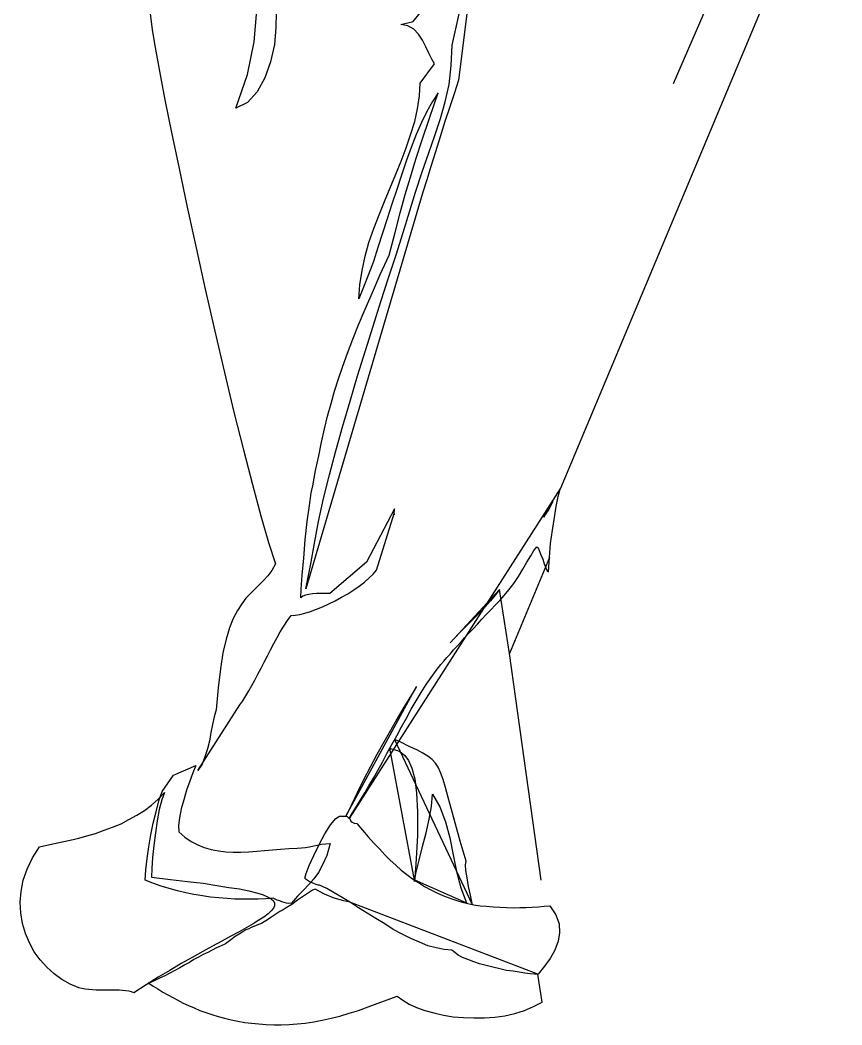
# Model space of a CAD drawing. Extents: x -3257 to 6743, y 13293 to 23293.
# Drawn here: x 752 to 1271, y 15230 to 15865 of the extents above; entities that cross this region are included whole.
import ezdxf

# ---------------------------------------------------------------- set-up
doc = ezdxf.new("R2010")
doc.units = 0
doc.header["$LTSCALE"] = 1270
doc.header["$MEASUREMENT"] = 0
doc.layers.get('0').update_dxf_attribs({"linetype": 'CONTINUOUS'})

msp = doc.modelspace()

# ---------------------------------------------------------------- linework, layer by layer
at = {"linetype": 'Continuous'}
for p, q in [((1270.55, 16070.98), (1163.95, 15824.58)), ((828.37, 15910.73), (835.14, 15858.76)), ((1230.57, 15897.84), (1092.62, 15568.81)), ((1024.51, 15849.2), (1031.48, 15880.06)), ((899.46, 15851.19), (901.06, 15870.9)), ((913.4, 15869.91), (913.21, 15860.15)), ((999.83, 15864.13), (1004.21, 15869.52)), ((1034.08, 15872.3), (1028.5, 15826.9)), ((992.06, 15862.14), (999.83, 15864.13)), ((996.44, 15861.35), (992.06, 15862.14)), ((1000.23, 15859.16), (996.44, 15861.35)), ((835.14, 15858.76), (836.94, 15847.6)), ((913.21, 15860.15), (912.21, 15849.6)), ((1003.21, 15855.97), (1000.23, 15859.16)), ((1005.8, 15852.19), (1003.21, 15855.97)), ((895.28, 15830.48), (899.46, 15851.19)), ((912.21, 15849.6), (909.82, 15838.65)), ((1007.79, 15848), (1005.8, 15852.19)), ((1023.92, 15836.26), (1024.51, 15849.2)), ((836.94, 15847.6), (839.72, 15832.67)), ((1009.78, 15844.02), (1007.79, 15848)), ((1011.57, 15840.24), (1009.78, 15844.02)), ((909.82, 15838.65), (906.23, 15828.49)), ((1004.21, 15825.1), (1013.36, 15837.25)), ((1013.36, 15837.25), (1011.57, 15840.24)), ((1022.52, 15824.3), (1023.92, 15836.26)), ((839.72, 15832.67), (843.1, 15814.55)), ((887.92, 15809.37), (895.28, 15830.48)), ((906.23, 15828.49), (901.45, 15819.73)), ((1003.81, 15817.14), (1004.21, 15825.1)), ((1020.13, 15813.36), (1022.52, 15824.3)), ((1028.5, 15826.9), (1025.91, 15818.93)), ((901.45, 15819.73), (895.28, 15812.96)), ((1002.62, 15808.98), (1003.81, 15817.14)), ((1010.17, 15803), (1015.75, 15818.93)), ((1015.75, 15818.93), (1012.16, 15813.55)), ((1025.91, 15818.93), (1022.92, 15810.17)), ((843.1, 15814.55), (847.29, 15794.04)), ((895.28, 15812.96), (887.92, 15809.37)), ((1012.16, 15813.55), (1008.59, 15807.18)), ((1017.15, 15802.8), (1020.13, 15813.36)), ((1000.82, 15800.81), (1002.62, 15808.98)), ((1008.59, 15807.18), (1005.2, 15800.21)), ((1022.92, 15810.17), (1019.93, 15800.81)), ((998.24, 15792.45), (1000.82, 15800.81)), ((1005.2, 15800.21), (1001.82, 15792.64)), ((1005.6, 15789.26), (1010.17, 15803)), ((1013.56, 15792.05), (1017.15, 15802.8)), ((1019.93, 15800.81), (1016.94, 15791.25)), ((847.29, 15794.04), (852.07, 15771.14)), ((995.45, 15784.28), (998.24, 15792.45)), ((1001.82, 15792.64), (998.64, 15784.48)), ((1009.78, 15781.09), (1013.56, 15792.05)), ((1001.62, 15777.11), (1005.6, 15789.26)), ((1016.94, 15791.25), (1013.96, 15781.69)), ((992.26, 15775.92), (995.45, 15784.28)), ((998.64, 15784.48), (995.45, 15775.92)), ((1005.6, 15769.15), (1009.78, 15781.09)), ((1013.96, 15781.69), (1010.97, 15772.53)), ((988.87, 15767.56), (992.26, 15775.92)), ((995.45, 15775.92), (992.46, 15766.95)), ((998.24, 15765.76), (1001.62, 15777.11)), ((1010.97, 15772.53), (1008.39, 15763.97)), ((852.07, 15771.14), (857.24, 15746.84)), ((985.29, 15758.99), (988.87, 15767.56)), ((992.46, 15766.95), (989.48, 15758)), ((1001.42, 15756.2), (1005.6, 15769.15)), ((994.85, 15754.81), (998.24, 15765.76)), ((1008.39, 15763.97), (1006, 15756.2)), ((1006, 15756.2), (932.12, 15505.89)), ((981.71, 15750.43), (985.29, 15758.99)), ((989.48, 15758), (986.49, 15748.64)), ((991.66, 15743.26), (994.85, 15754.81)), ((997.63, 15743.86), (1001.42, 15756.2)), ((978.32, 15741.87), (981.71, 15750.43)), ((986.49, 15748.64), (983.5, 15739.48)), ((857.24, 15746.84), (862.82, 15721.15)), ((974.94, 15733.3), (978.32, 15741.87)), ((988.48, 15730.72), (991.66, 15743.26)), ((993.46, 15730.72), (997.63, 15743.86)), ((983.5, 15739.48), (980.51, 15730.32)), ((971.95, 15724.54), (974.94, 15733.3)), ((980.51, 15730.32), (977.52, 15721.35)), ((984.69, 15716.58), (988.48, 15730.72)), ((989.08, 15716.77), (993.46, 15730.72)), ((969.56, 15715.78), (971.95, 15724.54)), ((862.82, 15721.15), (868.6, 15695.07)), ((967.57, 15706.82), (969.56, 15715.78)), ((977.52, 15721.35), (974.73, 15712.59)), ((979.11, 15704.23), (984.69, 15716.58)), ((984.29, 15702.24), (989.08, 15716.77)), ((974.73, 15712.59), (971.75, 15704.23)), ((966.18, 15697.86), (967.57, 15706.82)), ((971.75, 15704.23), (968.57, 15696.26)), ((974.14, 15692.88), (979.11, 15704.23)), ((965.57, 15688.9), (966.18, 15697.86)), ((979.51, 15687.3), (984.29, 15702.24)), ((868.6, 15695.07), (874.57, 15668.58)), ((968.57, 15696.26), (965.57, 15688.9)), ((969.56, 15682.32), (974.14, 15692.88)), ((974.54, 15671.77), (979.51, 15687.3)), ((965.38, 15672.57), (969.56, 15682.32)), ((961.79, 15663.4), (965.38, 15672.57)), ((969.76, 15656.23), (974.54, 15671.77)), ((874.57, 15668.58), (880.75, 15642.49)), ((958.41, 15654.64), (961.79, 15663.4)), ((955.42, 15646.48), (958.41, 15654.64)), ((964.78, 15640.31), (969.76, 15656.23)), ((952.63, 15638.32), (955.42, 15646.48)), ((880.75, 15642.49), (886.72, 15617.4)), ((960, 15624.38), (964.78, 15640.31)), ((950.24, 15630.55), (952.63, 15638.32)), ((948.05, 15622.79), (950.24, 15630.55)), ((945.86, 15614.81), (948.05, 15622.79)), ((955.42, 15608.64), (960, 15624.38)), ((886.72, 15617.4), (892.69, 15593.51)), ((943.87, 15606.85), (945.86, 15614.81)), ((951.04, 15592.91), (955.42, 15608.64)), ((942.08, 15598.49), (943.87, 15606.85)), ((940.28, 15589.72), (942.08, 15598.49)), ((892.69, 15593.51), (898.46, 15571.6)), ((938.29, 15580.57), (940.28, 15589.72)), ((947.05, 15577.78), (951.04, 15592.91)), ((936.51, 15570.81), (938.29, 15580.57)), ((943.28, 15562.84), (947.05, 15577.78)), ((898.46, 15571.6), (903.64, 15551.89)), ((935.51, 15566.43), (936.51, 15570.81)), ((1092.81, 15569.42), (959.4, 15360.72)), ((1092.62, 15568.81), (1092.81, 15569.42)), ((934.31, 15558.46), (935.51, 15566.43)), ((1090.23, 15557.86), (1091.43, 15564.04)), ((1091.43, 15564.04), (1092.62, 15568.81)), ((932.92, 15548.3), (934.31, 15558.46)), ((940.09, 15548.3), (943.28, 15562.84)), ((1082.26, 15551.09), (1088.04, 15561.05)), ((1088.04, 15561.05), (1085.25, 15555.67)), ((1089.04, 15550.9), (1090.23, 15557.86)), ((903.64, 15551.89), (908.62, 15535.16)), ((988.08, 15556.27), (970.35, 15522.61)), ((976.72, 15517.64), (987.88, 15553.48)), ((987.88, 15552.49), (988.08, 15556.27)), ((987.88, 15553.48), (987.88, 15552.49)), ((1083.46, 15552.89), (1082.26, 15551.09)), ((1085.25, 15555.67), (1083.46, 15552.89)), ((1087.84, 15542.93), (1089.04, 15550.9)), ((931.72, 15536.75), (932.92, 15548.3)), ((937.5, 15534.56), (940.09, 15548.3)), ((1086.65, 15534.37), (1087.84, 15542.93)), ((908.62, 15535.16), (913, 15521.62)), ((930.73, 15525.21), (931.72, 15536.75)), ((935.31, 15521.62), (937.5, 15534.56)), ((1076.09, 15529.98), (1077.88, 15532.37)), ((1077.88, 15532.37), (1078.68, 15531.77)), ((1078.68, 15531.77), (1079.47, 15529.98)), ((1085.85, 15525.6), (1086.65, 15534.37)), ((929.73, 15514.45), (930.73, 15525.21)), ((1085.85, 15525.6), (1060.67, 15464.97)), ((1071.71, 15522.61), (1074.1, 15526.6)), ((1074.1, 15526.6), (1076.09, 15529.98)), ((1079.47, 15529.98), (1080.47, 15527.39)), ((1080.47, 15527.39), (1081.67, 15524.6)), ((1085.25, 15516.64), (1085.85, 15525.6)), ((913, 15521.62), (910.61, 15517.44)), ((932.12, 15505.89), (935.31, 15521.62)), ((970.35, 15522.61), (947.26, 15502.9)), ((1069.12, 15518.23), (1071.71, 15522.61)), ((1081.67, 15524.6), (1082.66, 15521.62)), ((1082.66, 15521.62), (1083.66, 15519.03)), ((1083.66, 15519.03), (1084.45, 15517.24)), ((908.03, 15514.06), (905.44, 15511.07)), ((910.61, 15517.44), (908.03, 15514.06)), ((929.13, 15505.69), (929.73, 15514.45)), ((969.16, 15510.07), (972.15, 15512.66)), ((972.15, 15512.66), (974.54, 15515.05)), ((974.54, 15515.05), (976.72, 15517.64)), ((1063.35, 15509.27), (1066.33, 15513.66)), ((1066.33, 15513.66), (1069.12, 15518.23)), ((1084.45, 15517.24), (1085.25, 15516.64)), ((902.65, 15508.28), (899.86, 15505.69)), ((905.44, 15511.07), (902.65, 15508.28)), ((962.39, 15505.09), (965.78, 15507.48)), ((965.78, 15507.48), (969.16, 15510.07)), ((1060.36, 15505.09), (1063.35, 15509.27)), ((894.29, 15499.92), (891.69, 15496.33)), ((897.07, 15502.9), (894.29, 15499.92)), ((899.86, 15505.69), (897.07, 15502.9)), ((928.93, 15500.11), (929.13, 15505.69)), ((930.13, 15501.11), (928.93, 15500.11)), ((931.92, 15501.91), (930.13, 15501.11)), ((933.91, 15502.3), (931.92, 15501.91)), ((936.3, 15502.7), (933.91, 15502.3)), ((938.9, 15502.9), (936.3, 15502.7)), ((941.68, 15502.9), (938.9, 15502.9)), ((944.47, 15502.9), (941.68, 15502.9)), ((947.26, 15502.9), (944.47, 15502.9)), ((950.64, 15498.32), (954.62, 15500.51)), ((954.62, 15500.51), (958.61, 15502.7)), ((958.61, 15502.7), (962.39, 15505.09)), ((1023.12, 15471.63), (1054.38, 15505.49)), ((1051.79, 15502.1), (1048.6, 15498.32)), ((1054.38, 15505.49), (1051.79, 15502.1)), ((1060.67, 15464.97), (1054.38, 15505.49)), ((1054.58, 15498.52), (1057.37, 15501.51)), ((1057.37, 15501.51), (1060.36, 15505.09)), ((891.69, 15496.33), (888.91, 15492.15)), ((938.9, 15492.94), (942.67, 15494.54)), ((942.67, 15494.54), (946.66, 15496.33)), ((946.66, 15496.33), (950.64, 15498.32)), ((1045.22, 15494.54), (1041.64, 15490.76)), ((1048.6, 15498.32), (1045.22, 15494.54)), ((1048.81, 15492.54), (1051.6, 15495.54)), ((1051.6, 15495.54), (1054.58, 15498.52)), ((886.32, 15487.17), (883.93, 15481.19)), ((888.91, 15492.15), (886.32, 15487.17)), ((920.57, 15485.77), (922.76, 15488.96)), ((922.76, 15488.96), (925.35, 15489.16)), ((925.35, 15489.16), (928.34, 15489.56)), ((928.34, 15489.56), (931.52, 15490.55)), ((931.52, 15490.55), (935.11, 15491.55)), ((935.11, 15491.55), (938.9, 15492.94)), ((1037.85, 15486.97), (1034.08, 15482.99)), ((1041.64, 15490.76), (1037.85, 15486.97)), ((1043.23, 15486.57), (1046.02, 15489.56)), ((1046.02, 15489.56), (1048.81, 15492.54)), ((883.93, 15481.19), (881.74, 15474.02)), ((915.99, 15478.61), (918.18, 15482.19)), ((918.18, 15482.19), (920.57, 15485.77)), ((1034.08, 15482.99), (1029.89, 15478.8)), ((1035.07, 15477.81), (1037.85, 15480.8)), ((1037.85, 15480.8), (1040.45, 15483.59)), ((1040.45, 15483.59), (1043.23, 15486.57)), ((911.81, 15471.24), (914, 15475.02)), ((914, 15475.02), (915.99, 15478.61)), ((1025.71, 15474.42), (1023.12, 15471.63)), ((1029.89, 15478.8), (1025.71, 15474.42)), ((1030.09, 15472.43), (1032.48, 15475.02)), ((1032.48, 15475.02), (1035.07, 15477.81)), ((881.74, 15474.02), (879.75, 15465.47)), ((909.82, 15467.25), (911.81, 15471.24)), ((1025.31, 15467.25), (1027.7, 15469.64)), ((1027.7, 15469.64), (1030.09, 15472.43)), ((879.75, 15465.47), (878.15, 15455.31)), ((905.83, 15459.49), (907.83, 15463.48)), ((907.83, 15463.48), (909.82, 15467.25)), ((1019.14, 15460.09), (1021.13, 15462.47)), ((1021.13, 15462.47), (1023.12, 15464.67)), ((1023.12, 15464.67), (1025.31, 15467.25)), ((1080.66, 15321.79), (1060.67, 15464.97)), ((878.15, 15455.31), (876.76, 15443.36)), ((901.85, 15451.92), (903.84, 15455.71)), ((903.84, 15455.71), (905.83, 15459.49)), ((1014.36, 15454.31), (1017.34, 15458.09)), ((1017.34, 15458.09), (1019.14, 15460.09)), ((899.86, 15448.14), (901.85, 15451.92)), ((1007.99, 15445.35), (1011.17, 15449.93)), ((1011.17, 15449.93), (1014.36, 15454.31)), ((876.76, 15443.36), (875.57, 15429.42)), ((896.07, 15441.37), (898.06, 15444.75)), ((898.06, 15444.75), (899.86, 15448.14)), ((957.41, 15362.31), (1002.02, 15444.16)), ((1002.02, 15444.16), (1000.42, 15441.56)), ((1005.01, 15440.37), (1007.99, 15445.35)), ((892.3, 15435.19), (894.29, 15438.18)), ((894.29, 15438.18), (896.07, 15441.37)), ((997.04, 15436.19), (993.25, 15430.02)), ((1000.42, 15441.56), (997.04, 15436.19)), ((1001.82, 15435.19), (1005.01, 15440.37)), ((864.01, 15391.19), (890.5, 15432.61)), ((890.5, 15432.61), (892.3, 15435.19)), ((993.25, 15430.02), (989.48, 15423.44)), ((998.64, 15429.82), (1001.82, 15435.19)), ((874.17, 15425.04), (873.17, 15420.06)), ((875.57, 15429.42), (874.17, 15425.04)), ((992.46, 15418.66), (995.64, 15424.24)), ((995.64, 15424.24), (998.64, 15429.82)), ((873.17, 15420.06), (872.18, 15415.08)), ((989.48, 15423.44), (985.49, 15416.27)), ((989.48, 15413.09), (992.46, 15418.66)), ((872.18, 15415.08), (871.18, 15409.71)), ((985.49, 15416.27), (981.31, 15408.91)), ((986.29, 15407.51), (989.48, 15413.09)), ((869.99, 15404.73), (868.39, 15399.75)), ((871.18, 15409.71), (869.99, 15404.73)), ((981.31, 15408.91), (976.93, 15401.14)), ((983.3, 15401.94), (986.29, 15407.51)), ((985.09, 15405.12), (986.09, 15404.73)), ((1000.63, 15321.89), (985.09, 15405.12)), ((986.09, 15404.73), (987.68, 15404.33)), ((991.66, 15409.11), (988.08, 15410.7)), ((988.08, 15410.7), (1037.06, 15306.55)), ((997.44, 15406.32), (991.66, 15409.11)), ((1002.22, 15404.13), (997.44, 15406.32)), ((868.39, 15399.75), (866.61, 15395.17)), ((976.93, 15401.14), (972.74, 15393.18)), ((980.51, 15396.36), (983.3, 15401.94)), ((987.68, 15404.33), (989.87, 15403.73)), ((989.87, 15403.73), (992.26, 15402.54)), ((992.26, 15402.54), (994.65, 15400.54)), ((994.65, 15400.54), (996.84, 15397.36)), ((1006, 15402.14), (1002.22, 15404.13)), ((1009.19, 15400.15), (1006, 15402.14)), ((1011.77, 15398.15), (1009.19, 15400.15)), ((1013.96, 15395.76), (1011.77, 15398.15)), ((848.48, 15388.2), (862.63, 15394.17)), ((862.63, 15394.17), (860.83, 15389.59)), ((866.61, 15395.17), (864.01, 15391.19)), ((972.74, 15393.18), (968.57, 15385.21)), ((977.52, 15391.19), (980.51, 15396.36)), ((996.84, 15397.36), (999.03, 15392.58)), ((999.03, 15392.58), (1000.82, 15385.81)), ((1015.75, 15393.18), (1013.96, 15395.76)), ((1017.15, 15389.79), (1015.75, 15393.18)), ((841.32, 15377.84), (848.48, 15388.2)), ((860.83, 15389.59), (858.84, 15384.42)), ((971.95, 15381.43), (974.73, 15386.2)), ((974.73, 15386.2), (977.52, 15391.19)), ((1000.82, 15385.81), (1002.02, 15376.85)), ((1018.74, 15385.41), (1017.15, 15389.79)), ((858.84, 15384.42), (856.85, 15378.64)), ((968.57, 15385.21), (964.58, 15377.05)), ((969.36, 15377.05), (971.95, 15381.43)), ((1020.33, 15380.44), (1018.74, 15385.41)), ((1021.93, 15374.06), (1020.33, 15380.44)), ((834.74, 15369.28), (838.93, 15373.06)), ((838.93, 15373.06), (842.91, 15377.25)), ((839.33, 15371.87), (841.32, 15377.84)), ((842.91, 15377.25), (841.11, 15372.67)), ((856.85, 15378.64), (855.06, 15372.67)), ((964.58, 15377.05), (960.8, 15369.08)), ((964.78, 15369.48), (969.36, 15377.05)), ((1002.02, 15376.85), (1002.62, 15365.1)), ((1011.37, 15368.48), (1011.97, 15376.25)), ((1011.97, 15376.25), (1016.75, 15368.08)), ((1024.11, 15366.49), (1021.93, 15374.06)), ((830.17, 15365.9), (834.74, 15369.28)), ((837.53, 15365.1), (839.33, 15371.87)), ((839.52, 15366.49), (838.13, 15359.32)), ((841.11, 15372.67), (839.52, 15366.49)), ((853.46, 15366.89), (852.27, 15361.31)), ((855.06, 15372.67), (853.46, 15366.89)), ((960.8, 15369.08), (957.41, 15362.11)), ((961, 15363.3), (964.78, 15369.48)), ((1009.98, 15360.32), (1011.37, 15368.48)), ((1016.75, 15368.08), (1020.33, 15358.73)), ((1026.5, 15357.33), (1024.11, 15366.49)), ((815.42, 15357.53), (820.41, 15360.12)), ((820.41, 15360.12), (825.39, 15362.9)), ((825.39, 15362.9), (830.17, 15365.9)), ((835.74, 15357.93), (837.53, 15365.1)), ((852.27, 15361.31), (851.67, 15356.34)), ((947.66, 15356.74), (951.04, 15360.72)), ((951.04, 15360.72), (953.43, 15362.31)), ((953.43, 15362.31), (957.01, 15362.31)), ((957.01, 15362.31), (958.21, 15362.11)), ((957.41, 15362.11), (957.41, 15362.31)), ((958.21, 15362.11), (958.81, 15361.52)), ((958.81, 15361.52), (959.4, 15360.91)), ((959.4, 15360.72), (961, 15363.3)), ((959.4, 15360.91), (960, 15360.12)), ((960, 15360.12), (960.6, 15359.13)), ((1002.62, 15365.1), (1002.62, 15350.16)), ((1007.99, 15351.76), (1009.98, 15360.32)), ((804.67, 15353.35), (810.05, 15355.34)), ((810.05, 15355.34), (815.42, 15357.53)), ((834.34, 15350.56), (835.74, 15357.93)), ((838.13, 15359.32), (837.13, 15351.76)), ((851.67, 15356.34), (851.87, 15352.36)), ((944.07, 15351.16), (947.66, 15356.74)), ((960.6, 15359.13), (961.4, 15358.52)), ((961.4, 15358.52), (962.59, 15357.93)), ((962.59, 15357.93), (964.38, 15357.73)), ((964.38, 15357.73), (967.96, 15353.35)), ((1020.33, 15358.73), (1022.92, 15348.57)), ((1029.49, 15346.58), (1026.5, 15357.33)), ((783.36, 15347.18), (788.74, 15348.37)), ((788.74, 15348.37), (793.92, 15349.76)), ((793.92, 15349.76), (799.3, 15351.36)), ((799.3, 15351.36), (804.67, 15353.35)), ((832.95, 15342.99), (834.34, 15350.56)), ((837.13, 15351.76), (836.14, 15343.79)), ((851.87, 15352.36), (855.65, 15348.97)), ((855.65, 15348.97), (859.63, 15346.38)), ((940.49, 15344.39), (944.07, 15351.16)), ((967.96, 15353.35), (971.55, 15349.17)), ((971.55, 15349.17), (975.13, 15345.18)), ((1002.62, 15350.16), (1001.62, 15332.04)), ((1005.8, 15343.19), (1007.99, 15351.76)), ((1022.92, 15348.57), (1025.11, 15337.82)), ((759.47, 15336.02), (764.05, 15342.99)), ((764.05, 15342.99), (768.63, 15343.99)), ((768.63, 15343.99), (773.41, 15344.99)), ((773.41, 15344.99), (778.19, 15345.98)), ((778.19, 15345.98), (783.36, 15347.18)), ((831.95, 15335.62), (832.95, 15342.99)), ((836.14, 15343.79), (835.34, 15336.23)), ((859.63, 15346.38), (863.82, 15344.19)), ((863.82, 15344.19), (868, 15342.39)), ((868, 15342.39), (872.38, 15341.2)), ((872.38, 15341.2), (876.96, 15340.4)), ((911.01, 15341), (916.19, 15341.4)), ((916.19, 15341.4), (921.36, 15341.8)), ((921.36, 15341.8), (926.54, 15342)), ((926.54, 15342), (929.33, 15342.2)), ((929.33, 15342.2), (931.92, 15342.39)), ((931.92, 15342.39), (934.51, 15342.99)), ((934.51, 15342.99), (937.1, 15343.59)), ((937.1, 15337.42), (940.49, 15344.39)), ((937.1, 15343.59), (939.49, 15343.99)), ((939.49, 15343.99), (942.08, 15344.59)), ((942.08, 15344.59), (944.66, 15344.79)), ((944.66, 15344.79), (947.45, 15344.99)), ((947.45, 15344.99), (945.27, 15337.42)), ((975.13, 15345.18), (978.52, 15341.6)), ((978.52, 15341.6), (981.9, 15337.82)), ((1003.61, 15334.43), (1005.8, 15343.19)), ((1033.28, 15333.84), (1029.49, 15346.58)), ((756.08, 15328.85), (759.47, 15336.02)), ((831.16, 15328.46), (831.95, 15335.62)), ((835.34, 15336.23), (834.95, 15329.25)), ((876.96, 15340.4), (881.54, 15339.81)), ((881.54, 15339.81), (886.32, 15339.61)), ((886.32, 15339.61), (891.1, 15339.61)), ((891.1, 15339.61), (896.07, 15339.81)), ((896.07, 15339.81), (901.06, 15340.21)), ((901.06, 15340.21), (906.04, 15340.61)), ((906.04, 15340.61), (911.01, 15341)), ((934.11, 15331.05), (937.1, 15337.42)), ((945.27, 15337.42), (942.67, 15331.45)), ((981.9, 15337.82), (985.29, 15334.43)), ((1025.11, 15337.82), (1027.3, 15327.26)), ((753.69, 15321.89), (756.08, 15328.85)), ((830.57, 15321.89), (831.16, 15328.46)), ((834.95, 15329.25), (834.74, 15323.68)), ((932.32, 15326.07), (934.11, 15331.05)), ((942.67, 15331.45), (940.09, 15326.67)), ((985.29, 15334.43), (988.87, 15331.24)), ((988.87, 15331.24), (992.26, 15328.26)), ((1001.62, 15332.04), (1000.63, 15321.09)), ((1001.62, 15326.07), (1003.61, 15334.43)), ((1032.88, 15331.64), (1033.28, 15333.84)), ((1033.07, 15328.06), (1032.88, 15331.64)), ((834.74, 15323.68), (846.69, 15322.29)), ((846.69, 15322.29), (857.45, 15321.09)), ((931.52, 15323.08), (932.32, 15326.07)), ((932.32, 15322.29), (931.52, 15323.08)), ((933.51, 15321.49), (932.32, 15322.29)), ((937.1, 15322.68), (933.91, 15319.1)), ((940.09, 15326.67), (937.1, 15322.68)), ((992.26, 15328.26), (995.85, 15325.47)), ((995.85, 15325.47), (999.43, 15322.68)), ((999.43, 15322.68), (1003.21, 15320.29)), ((1000.82, 15321.89), (1001.62, 15326.07)), ((1027.3, 15327.26), (1029.89, 15317.1)), ((1033.87, 15323.28), (1033.07, 15328.06)), ((1034.87, 15317.9), (1033.87, 15323.28)), ((752.3, 15314.71), (753.69, 15321.89)), ((835.54, 15319.89), (830.57, 15321.89)), ((840.71, 15318.1), (835.54, 15319.89)), ((845.89, 15316.51), (840.71, 15318.1)), ((851.07, 15315.11), (845.89, 15316.51)), ((857.45, 15321.09), (867.2, 15319.89)), ((867.2, 15319.89), (875.96, 15318.5)), ((875.96, 15318.5), (883.54, 15317.31)), ((883.54, 15317.31), (890.31, 15316.31)), ((890.31, 15316.31), (896.07, 15315.11)), ((933.91, 15319.1), (930.53, 15315.51)), ((934.91, 15320.69), (933.51, 15321.49)), ((936.11, 15320.09), (934.91, 15320.69)), ((937.5, 15319.5), (936.11, 15320.09)), ((937.89, 15316.11), (936.3, 15315.51)), ((938.69, 15319.1), (937.5, 15319.5)), ((943.87, 15312.93), (937.89, 15316.11)), ((939.89, 15318.7), (938.69, 15319.1)), ((940.68, 15318.7), (939.89, 15318.7)), ((945.27, 15316.51), (940.68, 15318.7)), ((950.05, 15313.92), (945.27, 15316.51)), ((1000.63, 15321.09), (1000.63, 15321.89)), ((1033.68, 15307.35), (1000.82, 15321.89)), ((1003.21, 15320.29), (1007, 15317.9)), ((1007, 15317.9), (1010.97, 15315.71)), ((1010.97, 15315.71), (1015.16, 15313.72)), ((1029.89, 15317.1), (1033.47, 15307.55)), ((1036.07, 15312.32), (1034.87, 15317.9)), ((751.7, 15307.94), (752.3, 15314.71)), ((856.25, 15313.92), (851.07, 15315.11)), ((861.43, 15312.72), (856.25, 15313.92)), ((866.8, 15311.93), (861.43, 15312.72)), ((871.98, 15311.13), (866.8, 15311.93)), ((877.16, 15310.73), (871.98, 15311.13)), ((882.34, 15310.33), (877.16, 15310.73)), ((887.31, 15309.93), (882.34, 15310.33)), ((892.3, 15309.93), (887.31, 15309.93)), ((897.27, 15309.93), (892.3, 15309.93)), ((896.07, 15315.11), (900.85, 15313.92)), ((902.05, 15309.93), (897.27, 15309.93)), ((900.85, 15313.92), (904.84, 15312.72)), ((906.83, 15310.14), (902.05, 15309.93)), ((904.84, 15312.72), (907.83, 15311.33)), ((911.41, 15310.54), (906.83, 15310.14)), ((907.83, 15311.33), (910.22, 15310.14)), ((910.22, 15310.14), (911.61, 15308.74)), ((912.81, 15309.93), (911.41, 15310.54)), ((914, 15309.34), (912.81, 15309.93)), ((915.6, 15308.74), (914, 15309.34)), ((926.94, 15311.73), (922.96, 15307.35)), ((930.53, 15311.73), (926.75, 15309.14)), ((930.53, 15315.51), (926.94, 15311.73)), ((933.72, 15313.92), (930.53, 15311.73)), ((936.3, 15315.51), (933.72, 15313.92)), ((950.05, 15310.54), (943.87, 15312.93)), ((955.02, 15310.93), (950.05, 15313.92)), ((956.02, 15308.74), (950.05, 15310.54)), ((960.2, 15307.75), (955.02, 15310.93)), ((1015.16, 15313.72), (1019.73, 15311.73)), ((1019.73, 15311.73), (1024.31, 15310.14)), ((1024.31, 15310.14), (1027.5, 15308.94)), ((1037.06, 15307.15), (1036.07, 15312.32)), ((752.1, 15301.17), (751.7, 15307.94)), ((911.61, 15304.17), (910.22, 15302.57)), ((911.61, 15308.74), (912.41, 15307.35)), ((912.41, 15305.76), (911.61, 15304.17)), ((912.41, 15307.35), (912.41, 15305.76)), ((916.98, 15308.15), (915.6, 15308.74)), ((918.38, 15307.75), (916.98, 15308.15)), ((919.77, 15304.36), (917.19, 15302.77)), ((919.98, 15307.35), (918.38, 15307.75)), ((923.16, 15306.55), (919.77, 15304.36)), ((921.36, 15307.15), (919.98, 15307.35)), ((922.96, 15307.35), (921.36, 15307.15)), ((926.75, 15309.14), (923.16, 15306.55)), ((959.8, 15307.94), (956.02, 15308.74)), ((1078.48, 15262.54), (959.8, 15307.94)), ((965.38, 15304.36), (960.2, 15307.75)), ((970.75, 15300.98), (965.38, 15304.36)), ((1027.5, 15308.94), (1030.89, 15307.94)), ((1030.89, 15307.94), (1034.47, 15307.15)), ((1033.47, 15307.55), (1033.68, 15307.15)), ((1033.68, 15307.15), (1033.68, 15307.35)), ((1034.47, 15307.15), (1038.25, 15306.35)), ((1037.06, 15306.55), (1037.06, 15307.15)), ((1038.25, 15306.35), (1042.23, 15305.76)), ((1042.23, 15305.76), (1046.22, 15305.36)), ((1046.22, 15305.36), (1050.4, 15304.96)), ((1050.4, 15304.96), (1054.58, 15304.76)), ((1054.58, 15304.76), (1058.76, 15304.56)), ((1058.76, 15304.56), (1062.95, 15304.36)), ((1062.95, 15304.36), (1067.13, 15304.56)), ((1067.13, 15304.56), (1071.11, 15304.56)), ((1071.11, 15304.56), (1075.09, 15304.76)), ((1075.09, 15304.76), (1079.07, 15304.96)), ((1079.07, 15304.96), (1082.66, 15305.36)), ((1082.66, 15305.36), (1086.25, 15305.76)), ((1086.25, 15305.76), (1090.03, 15299.98)), ((753.29, 15294.61), (752.1, 15301.17)), ((902.45, 15296.6), (898.86, 15294.21)), ((905.64, 15298.59), (902.45, 15296.6)), ((908.22, 15300.58), (905.64, 15298.59)), ((907.83, 15296.79), (905.83, 15295.6)), ((910.02, 15298.19), (907.83, 15296.79)), ((910.22, 15302.57), (908.22, 15300.58)), ((912.6, 15299.98), (910.02, 15298.19)), ((915.6, 15302.17), (912.6, 15299.98)), ((917.19, 15302.77), (915.6, 15302.17)), ((976.33, 15297.59), (970.75, 15300.98)), ((981.9, 15294.21), (976.33, 15297.59)), ((1090.03, 15299.98), (1092.02, 15294.4)), ((755.09, 15288.23), (753.29, 15294.61)), ((894.48, 15291.82), (889.91, 15289.23)), ((894.29, 15290.42), (892.3, 15289.23)), ((896.07, 15291.22), (894.29, 15290.42)), ((898.86, 15294.21), (894.48, 15291.82)), ((897.67, 15292.02), (896.07, 15291.22)), ((899.26, 15292.61), (897.67, 15292.02)), ((900.66, 15293.21), (899.26, 15292.61)), ((902.25, 15293.81), (900.66, 15293.21)), ((904.04, 15294.61), (902.25, 15293.81)), ((905.83, 15295.6), (904.04, 15294.61)), ((987.28, 15290.82), (981.9, 15294.21)), ((992.86, 15287.83), (987.28, 15290.82)), ((1092.02, 15294.4), (1092.22, 15288.63)), ((757.67, 15282.25), (755.09, 15288.23)), ((884.73, 15286.44), (879.15, 15283.45)), ((884.73, 15284.25), (881.34, 15281.66)), ((889.91, 15289.23), (884.73, 15286.44)), ((887.52, 15286.24), (884.73, 15284.25)), ((890.1, 15287.83), (887.52, 15286.24)), ((892.3, 15289.23), (890.1, 15287.83)), ((998.43, 15285.04), (992.86, 15287.83)), ((1003.81, 15282.65), (998.43, 15285.04)), ((1092.22, 15288.63), (1091.43, 15283.25)), ((760.67, 15276.68), (757.67, 15282.25)), ((873.17, 15280.26), (867.01, 15276.88)), ((872.98, 15277.68), (870.19, 15276.28)), ((875.77, 15279.07), (872.98, 15277.68)), ((879.15, 15283.45), (873.17, 15280.26)), ((878.55, 15280.47), (875.77, 15279.07)), ((881.34, 15281.66), (878.55, 15280.47)), ((1009.19, 15280.47), (1003.81, 15282.65)), ((1014.36, 15279.07), (1009.19, 15280.47)), ((1019.33, 15278.08), (1014.36, 15279.07)), ((1024.31, 15277.68), (1019.33, 15278.08)), ((1026.1, 15276.09), (1024.31, 15277.68)), ((1089.23, 15277.68), (1086.44, 15272.5)), ((1091.43, 15283.25), (1089.23, 15277.68)), ((764.45, 15271.5), (760.67, 15276.68)), ((768.63, 15266.92), (764.45, 15271.5)), ((860.24, 15273.1), (853.46, 15269.32)), ((861.43, 15271.71), (858.64, 15269.91)), ((867.01, 15276.88), (860.24, 15273.1)), ((864.41, 15273.3), (861.43, 15271.71)), ((867.2, 15274.89), (864.41, 15273.3)), ((870.19, 15276.28), (867.2, 15274.89)), ((1028.3, 15274.49), (1026.1, 15276.09)), ((1031.08, 15273.1), (1028.3, 15274.49)), ((1034.47, 15271.71), (1031.08, 15273.1)), ((1038.06, 15270.31), (1034.47, 15271.71)), ((1086.44, 15272.5), (1082.86, 15267.52)), ((773.21, 15262.74), (768.63, 15266.92)), ((846.29, 15264.93), (838.93, 15260.55)), ((853.46, 15269.32), (846.29, 15264.93)), ((849.48, 15264.93), (846.29, 15263.14)), ((852.47, 15266.53), (849.48, 15264.93)), ((855.65, 15268.32), (852.47, 15266.53)), ((858.64, 15269.91), (855.65, 15268.32)), ((1041.84, 15269.11), (1038.06, 15270.31)), ((1046.02, 15267.92), (1041.84, 15269.11)), ((1050.2, 15266.92), (1046.02, 15267.92)), ((1054.58, 15265.93), (1050.2, 15266.92)), ((1058.76, 15264.93), (1054.58, 15265.93)), ((1062.95, 15264.34), (1058.76, 15264.93)), ((1082.86, 15267.52), (1078.88, 15262.54)), ((777.99, 15259.16), (773.21, 15262.74)), ((783.36, 15256.17), (777.99, 15259.16)), ((838.93, 15260.55), (831.36, 15255.77)), ((839.72, 15259.96), (836.33, 15258.36)), ((843.1, 15261.55), (839.72, 15259.96)), ((846.29, 15263.14), (843.1, 15261.55)), ((1066.73, 15263.74), (1062.95, 15264.34)), ((1070.31, 15263.14), (1066.73, 15263.74)), ((1073.7, 15262.74), (1070.31, 15263.14)), ((1076.49, 15262.54), (1073.7, 15262.74)), ((1078.88, 15262.54), (1076.49, 15262.54)), ((1081.27, 15244.82), (1078.48, 15262.54)), ((788.74, 15253.98), (783.36, 15256.17)), ((790.74, 15253.38), (788.74, 15253.98)), ((792.73, 15252.98), (790.74, 15253.38)), ((795.12, 15252.79), (792.73, 15252.98)), ((797.31, 15252.58), (795.12, 15252.79)), ((799.7, 15252.39), (797.31, 15252.58)), ((802.28, 15252.39), (799.7, 15252.39)), ((804.67, 15252.39), (802.28, 15252.39)), ((807.06, 15252.39), (804.67, 15252.39)), ((809.65, 15252.39), (807.06, 15252.39)), ((812.04, 15252.39), (809.65, 15252.39)), ((814.23, 15252.39), (812.04, 15252.39)), ((816.42, 15252.19), (814.23, 15252.39)), ((818.41, 15251.99), (816.42, 15252.19)), ((831.36, 15255.77), (823.59, 15250.8)), ((836.33, 15258.36), (832.95, 15256.77)), ((832.95, 15256.77), (835.74, 15254.97)), ((835.74, 15254.97), (838.72, 15253.19)), ((838.72, 15253.19), (841.71, 15251.19)), ((820.41, 15251.79), (818.41, 15251.99)), ((822, 15251.39), (820.41, 15251.79)), ((823.59, 15250.8), (822, 15251.39)), ((841.71, 15251.19), (844.9, 15249.4)), ((844.9, 15249.4), (848.09, 15247.81)), ((848.09, 15247.81), (851.27, 15246.02)), ((851.27, 15246.02), (854.66, 15244.22)), ((971.35, 15241.83), (989.67, 15248.6)), ((989.67, 15248.6), (993.25, 15246.02)), ((993.25, 15246.02), (997.44, 15243.63)), ((854.66, 15244.22), (858.04, 15242.63)), ((858.04, 15242.63), (861.62, 15241.24)), ((861.62, 15241.24), (865.21, 15239.64)), ((865.21, 15239.64), (869, 15238.25)), ((959.4, 15237.85), (965.38, 15239.64)), ((965.38, 15239.64), (971.35, 15241.83)), ((997.44, 15243.63), (1002.02, 15241.43)), ((1002.02, 15241.43), (1007.19, 15239.64)), ((1007.19, 15239.64), (1012.96, 15238.05)), ((1064.14, 15237.65), (1070.12, 15239.64)), ((1070.12, 15239.64), (1075.89, 15242.03)), ((1075.89, 15242.03), (1081.27, 15244.82)), ((869, 15238.25), (872.78, 15237.05)), ((872.78, 15237.05), (876.76, 15235.86)), ((876.76, 15235.86), (880.75, 15234.66)), ((880.75, 15234.66), (884.92, 15233.66)), ((884.92, 15233.66), (889.11, 15232.87)), ((937.1, 15232.47), (942.48, 15233.47)), ((942.48, 15233.47), (948.05, 15234.66)), ((948.05, 15234.66), (953.63, 15236.06)), ((953.63, 15236.06), (959.4, 15237.85)), ((1012.96, 15238.05), (1018.93, 15236.66)), ((1018.93, 15236.66), (1025.11, 15235.66)), ((1025.11, 15235.66), (1031.68, 15235.06)), ((1031.68, 15235.06), (1038.06, 15234.86)), ((1038.06, 15234.86), (1044.83, 15234.86)), ((1044.83, 15234.86), (1051.39, 15235.46)), ((1051.39, 15235.46), (1057.77, 15236.26)), ((1057.77, 15236.26), (1064.14, 15237.65)), ((889.11, 15232.87), (893.49, 15232.07)), ((893.49, 15232.07), (897.87, 15231.48)), ((897.87, 15231.48), (902.45, 15231.08)), ((902.45, 15231.08), (907.03, 15230.68)), ((907.03, 15230.68), (911.81, 15230.48)), ((911.81, 15230.48), (916.59, 15230.48)), ((916.59, 15230.48), (921.57, 15230.68)), ((921.57, 15230.68), (926.54, 15231.08)), ((926.54, 15231.08), (931.72, 15231.67)), ((931.72, 15231.67), (937.1, 15232.47))]:
    msp.add_line(p, q, dxfattribs=at)

doc.saveas('drawing.dxf')
